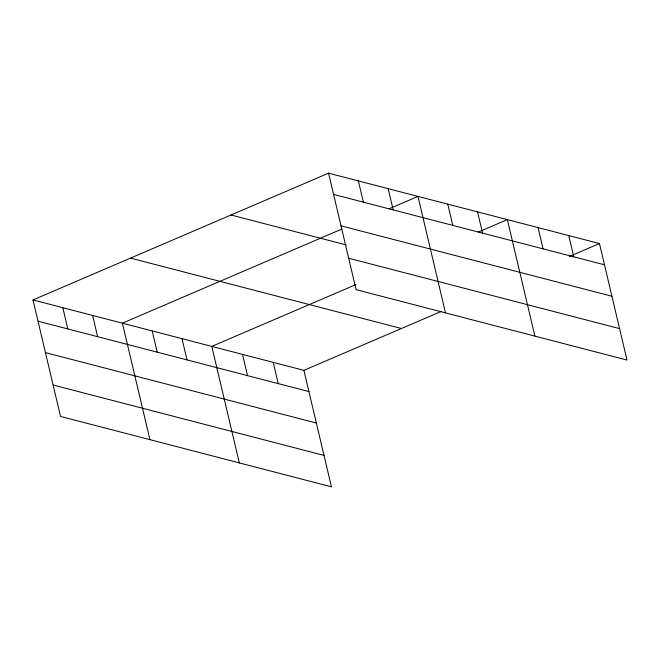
<?xml version="1.0" encoding="UTF-8"?>
<svg xmlns="http://www.w3.org/2000/svg" width="660" height="660" viewBox="0 0 660 660"><rect width="100%" height="100%" fill="white"/><g stroke="black" fill="none" stroke-linecap="round" stroke-linejoin="round"><path stroke-width="0.99" d="M33 299.945L303.897 370.342L331.444 486.832L60.538 416.443L33 299.945L328.556 173.167L599.462 243.556L627 360.055L356.103 289.658L328.556 173.167M341.995 228.979L122.397 323.177L149.935 439.667M388.888 208.865L417.962 196.391L445.5 312.889M355.855 284.608L211.794 346.401L239.333 462.899M478.285 232.097L507.358 219.623L534.897 336.121M303.897 370.342L441.449 311.338M569.448 256.435L599.462 243.556M333.58 194.411L604.486 264.808M341.014 225.844L611.911 296.241M231.025 215.003L346.252 244.942M348.67 258.233L619.567 328.622M130.531 258.11L401.437 328.498M38.024 321.189L308.921 391.586M45.457 352.621L316.354 423.019M53.105 385.011L324.01 455.408M568.755 235.579L573.779 256.831M538.057 227.601L543.081 248.853M477.559 211.885L482.576 233.128M447.76 204.138L452.776 225.39M388.162 188.653L393.178 209.905M358.363 180.906L363.379 202.158M273.199 362.365L278.223 383.608M242.5 354.379L247.516 375.631M181.995 338.662L187.019 359.914M152.196 330.916L157.22 352.168M92.598 315.43L97.622 336.683M62.799 307.684L67.823 328.936"/></g></svg>
